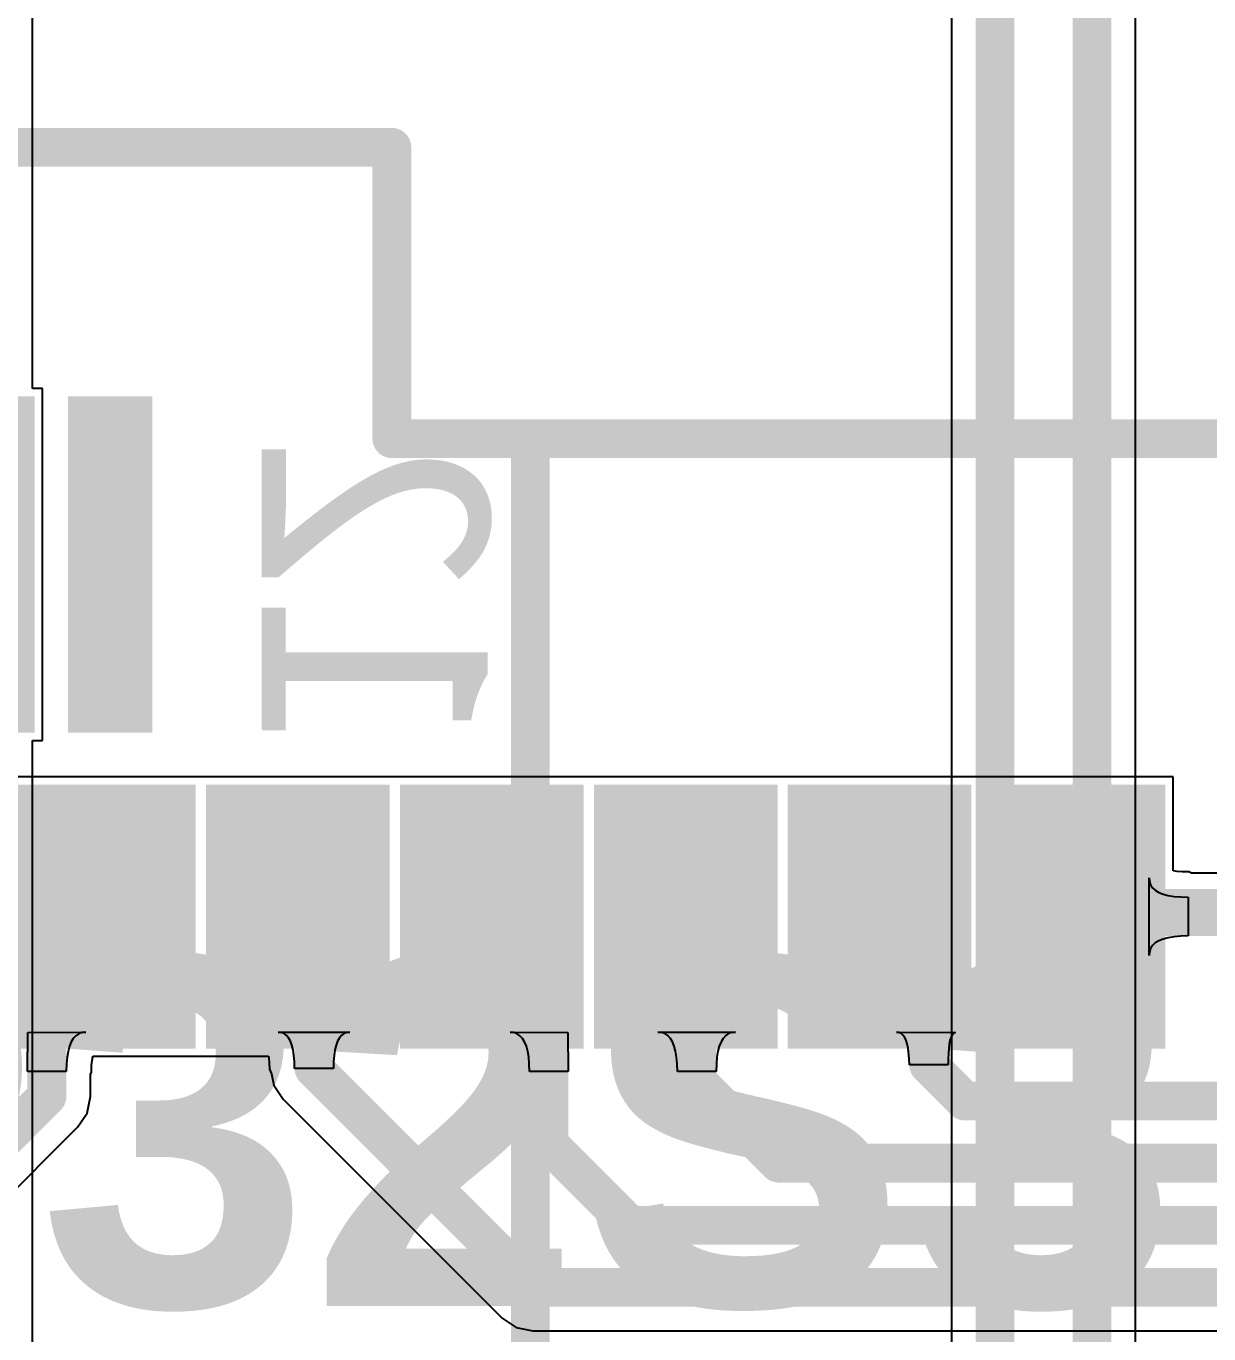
# Model space of a CAD drawing. Header units: millimetres. Extents: x 263 to 304.8, y 57.6 to 115.4.
# Drawn here: x 288.5 to 296.24, y 87.01 to 95.57 of the extents above; entities that cross this region are included whole.
import ezdxf

# ---------------------------------------------------------------- set-up
doc = ezdxf.new("R2010")
doc.units = ezdxf.units.MM
for name, color, linetype in [('BottomLayer', 5, 'Continuous'), ('BottomOverlay', 54, 'Continuous'), ('BottomPaste', 16, 'Continuous'), ('BottomSolder', 6, 'Continuous'), ('TopLayer', 1, 'Continuous'), ('TopOverlay', 2, 'Continuous'), ('TopPaste', 8, 'Continuous'), ('TopSolder', 216, 'Continuous')]:
    doc.layers.add(name, color=color, linetype=linetype)
doc.styles.add('Arial', font='arialbd.ttf', dxfattribs={"height": 0.2})

# ---------------------------------------------------------------- blocks, each defined once
blk = doc.blocks.new('ST7789V_12P___B_3')
at = {"layer": 'BottomLayer'}
blk.add_hatch(color=5, dxfattribs=at).paths.add_polyline_path([(-1.8258, -0.164), (0.1742, -0.164), (0.1742, -0.514), (-1.8258, -0.514)])
at = {"layer": 'BottomPaste'}
blk.add_hatch(color=16, dxfattribs=at).paths.add_polyline_path([(-1.8258, -0.164), (0.1742, -0.164), (0.1742, -0.514), (-1.8258, -0.514)])
at = {"layer": 'BottomSolder'}
for points in [[(-1.9274, 0.7076), (0.2758, 0.7076), (0.2758, 0.1544), (-1.9274, 0.1544)], [(-1.9274, -0.0624), (0.2758, -0.0624), (0.2758, -0.6156), (-1.9274, -0.6156)]]:
    blk.add_hatch(color=6, dxfattribs=at).paths.add_polyline_path(points)
at = {"layer": 'BottomOverlay', "const_width": 0.254}
for points in [[(1.905, 9.181), (1.905, -2.1824)], [(-0.0017, -2.1824), (1.905, -2.1824)], [(-0.0017, -2.1824), (-0.0017, -12.4824)], [(-13.0099, -3.0892), (-0.0017, -3.0892)]]:
    blk.add_lwpolyline(points, dxfattribs=at)
at = {"layer": 'BottomOverlay', "const_width": 0.127}
for points in [[(-0.0652, -2.1824, 1), (0.0618, -2.1824, 1)], [(-0.0652, -2.1824, 1), (0.0618, -2.1824, 1)], [(1.8415, -2.1824, 1), (1.9685, -2.1824, 1)], [(1.8415, -2.1824, 1), (1.9685, -2.1824, 1)], [(-0.0652, -3.0892, 1), (0.0618, -3.0892, 1)]]:
    blk.add_lwpolyline(points, format="xyb", close=True, dxfattribs=at)
at = {"layer": 'BottomOverlay', "text_generation_flag": 2}
blk.add_text('12', height=1.524, rotation=180, dxfattribs=at).set_placement((-2.045, -1.3298))
blk = doc.blocks.new('ESP32S3_WROOM_1_5')
at = {"layer": 'TopLayer'}
for points in [[(0.1604, -9.652), (0.1604, -8.128), (1.1604, -8.128), (1.1604, -9.652)], [(1.4304, -9.652), (1.4304, -8.128), (2.4304, -8.128), (2.4304, -9.652)], [(2.7004, -9.652), (2.7004, -8.128), (3.7004, -8.128), (3.7004, -9.652)], [(3.9704, -9.652), (3.9704, -8.128), (4.9704, -8.128), (4.9704, -9.652)], [(6.2379, -8.128), (6.2379, -9.652), (5.2379, -9.652), (5.2379, -8.128)], [(7.5079, -8.128), (7.5079, -9.652), (6.5079, -9.652), (6.5079, -8.128)]]:
    blk.add_hatch(color=1, dxfattribs=at).paths.add_polyline_path(points)
at = {"layer": 'TopPaste'}
for points in [[(0.1604, -9.652), (0.1604, -8.128), (1.1604, -8.128), (1.1604, -9.652)], [(1.4304, -9.652), (1.4304, -8.128), (2.4304, -8.128), (2.4304, -9.652)], [(2.7004, -9.652), (2.7004, -8.128), (3.7004, -8.128), (3.7004, -9.652)], [(3.9704, -9.652), (3.9704, -8.128), (4.9704, -8.128), (4.9704, -9.652)], [(6.2379, -8.128), (6.2379, -9.652), (5.2379, -9.652), (5.2379, -8.128)], [(7.5079, -8.128), (7.5079, -9.652), (6.5079, -9.652), (6.5079, -8.128)]]:
    blk.add_hatch(color=8, dxfattribs=at).paths.add_polyline_path(points)
at = {"layer": 'TopSolder'}
for points in [[(0.0588, -9.7536), (0.0588, -8.0264), (1.262, -8.0264), (1.262, -9.7536)], [(1.3288, -9.7536), (1.3288, -8.0264), (2.532, -8.0264), (2.532, -9.7536)], [(2.5988, -9.7536), (2.5988, -8.0264), (3.802, -8.0264), (3.802, -9.7536)], [(3.8688, -9.7536), (3.8688, -8.0264), (5.072, -8.0264), (5.072, -9.7536)], [(6.3395, -8.0264), (6.3395, -9.7536), (5.1363, -9.7536), (5.1363, -8.0264)], [(7.6095, -8.0264), (7.6095, -9.7536), (6.4063, -9.7536), (6.4063, -8.0264)]]:
    blk.add_hatch(color=216, dxfattribs=at).paths.add_polyline_path(points)
at = {"layer": 'TopOverlay', "const_width": 0.254}
blk.add_lwpolyline([(7.5125, -8.8375), (8.9875, -8.8375)], dxfattribs=at)
at = {"layer": 'TopOverlay', "const_width": 0.127}
blk.add_lwpolyline([(7.449, -8.8375, 1), (7.576, -8.8375, 1)], format="xyb", close=True, dxfattribs=at)

msp = doc.modelspace()

# ---------------------------------------------------------------- linework, layer by layer
at = {"layer": 'BottomLayer'}
for p, q in [((288.5437, 93.202), (288.5437, 105.3374)), ((294.5583, 103.2927), (294.5583, 81.9935)), ((295.7631, 81.5345), (295.7631, 102.2327)), ((288.6094, 93.202), (288.5437, 93.202)), ((288.6094, 90.8972), (288.6094, 93.202)), ((288.5437, 81.9093), (288.5437, 90.8972)), ((288.5437, 90.8972), (288.6094, 90.8972))]:
    msp.add_line(p, q, dxfattribs=at)
at = {"layer": 'BottomLayer', "const_width": 0.254}
for points in [[(294.8432, 81.5086), (294.8432, 103.7336)], [(295.4782, 81.0514), (295.4782, 102.7176)]]:
    msp.add_lwpolyline(points, dxfattribs=at)
at = {"layer": 'TopLayer'}
for p, q in [((289.6629, 90.6595), (284.5481, 90.6595)), ((290.8981, 90.6595), (289.6629, 90.6595)), ((289.6629, 90.6595), (289.6629, 90.6595)), ((292.2029, 90.6595), (290.8981, 90.6595)), ((290.8981, 90.6595), (290.8981, 90.6595)), ((293.4356, 90.6595), (292.2029, 90.6595)), ((292.2029, 90.6595), (292.2029, 90.6595)), ((294.7404, 90.6595), (293.4356, 90.6595)), ((293.4356, 90.6595), (293.4356, 90.6595)), ((296.0104, 90.6595), (294.7404, 90.6595)), ((294.7404, 90.6595), (294.7404, 90.6595)), ((296.0104, 90.0456), (296.0104, 90.6595)), ((296.0125, 90.045), (296.0104, 90.0456)), ((296.037, 90.041), (296.0125, 90.045)), ((295.8519, 89.4911), (295.8519, 89.9991)), ((295.8519, 89.9991), (295.8545, 89.975)), ((295.8545, 89.975), (295.8622, 89.9534)), ((296.0694, 90.0381), (296.037, 90.041)), ((296.1132, 90.037), (296.0694, 90.0381)), ((296.129, 90.03), (296.1132, 90.037)), ((298.5447, 90.03), (296.129, 90.03)), ((295.8622, 89.9534), (295.875, 89.9343)), ((295.875, 89.9343), (295.893, 89.9178)), ((295.893, 89.9178), (295.9162, 89.9038)), ((295.9162, 89.9038), (295.9444, 89.8924)), ((295.9444, 89.8924), (295.9779, 89.8835)), ((295.9779, 89.8835), (296.0164, 89.8772)), ((296.0164, 89.8772), (296.0601, 89.8734)), ((296.0601, 89.8734), (296.109, 89.8721)), ((296.109, 89.8721), (296.109, 89.6181)), ((296.109, 89.6181), (296.0601, 89.6168)), ((295.8622, 89.5368), (295.8545, 89.5152)), ((295.875, 89.5559), (295.8622, 89.5368)), ((295.893, 89.5724), (295.875, 89.5559)), ((295.9162, 89.5863), (295.893, 89.5724)), ((295.9444, 89.5978), (295.9162, 89.5863)), ((295.9779, 89.6067), (295.9444, 89.5978)), ((296.0164, 89.613), (295.9779, 89.6067)), ((296.0601, 89.6168), (296.0164, 89.613)), ((295.8545, 89.5152), (295.8519, 89.4911)), ((288.5105, 88.7321), (288.5135, 88.9861)), ((288.5135, 88.9861), (288.8915, 88.9892)), ((288.8102, 88.9476), (288.7962, 88.9244)), ((288.8267, 88.9656), (288.8102, 88.9476)), ((288.8458, 88.9786), (288.8267, 88.9656)), ((288.8674, 88.9864), (288.8458, 88.9786)), ((288.8915, 88.9892), (288.8674, 88.9864)), ((290.1714, 88.9868), (290.1508, 88.9892)), ((290.1508, 88.9892), (290.6213, 88.9892)), ((290.1898, 88.9797), (290.1714, 88.9868)), ((290.206, 88.9677), (290.1898, 88.9797)), ((290.2201, 88.9511), (290.206, 88.9677)), ((290.232, 88.9296), (290.2201, 88.9511)), ((290.552, 88.9511), (290.5401, 88.9296)), ((290.5661, 88.9677), (290.552, 88.9511)), ((290.5823, 88.9797), (290.5661, 88.9677)), ((290.6007, 88.9868), (290.5823, 88.9797)), ((290.6213, 88.9892), (290.6007, 88.9868)), ((291.6936, 88.9864), (291.6695, 88.9892)), ((291.6695, 88.9892), (292.0475, 88.9861)), ((291.7152, 88.9786), (291.6936, 88.9864)), ((291.7343, 88.9656), (291.7152, 88.9786)), ((291.7508, 88.9476), (291.7343, 88.9656)), ((291.7648, 88.9244), (291.7508, 88.9476)), ((292.0475, 88.9861), (292.0505, 88.7321)), ((292.662, 88.9866), (292.6378, 88.9892)), ((292.6378, 88.9892), (293.1458, 88.9892)), ((292.6835, 88.9789), (292.662, 88.9866)), ((292.7026, 88.9661), (292.6835, 88.9789)), ((292.7191, 88.9481), (292.7026, 88.9661)), ((292.7331, 88.9249), (292.7191, 88.9481)), ((293.0645, 88.9481), (293.0506, 88.9249)), ((293.0811, 88.9661), (293.0645, 88.9481)), ((293.1001, 88.9789), (293.0811, 88.9661)), ((293.1217, 88.9866), (293.1001, 88.9789)), ((293.1458, 88.9892), (293.1217, 88.9866)), ((294.2144, 88.9869), (294.1983, 88.9892)), ((294.1983, 88.9892), (294.585, 88.9861)), ((294.2288, 88.9804), (294.2144, 88.9869)), ((294.2415, 88.9696), (294.2288, 88.9804)), ((294.2525, 88.9545), (294.2415, 88.9696)), ((294.2619, 88.9351), (294.2525, 88.9545)), ((294.2695, 88.9115), (294.2619, 88.9351)), ((294.549, 88.9332), (294.5447, 88.9099)), ((294.5543, 88.9523), (294.549, 88.9332)), ((294.5605, 88.9671), (294.5543, 88.9523)), ((294.5677, 88.9777), (294.5605, 88.9671)), ((294.5759, 88.984), (294.5677, 88.9777)), ((294.585, 88.9861), (294.5759, 88.984)), ((288.7759, 88.8628), (288.7696, 88.8244)), ((288.7848, 88.8962), (288.7759, 88.8628)), ((288.7962, 88.9244), (288.7848, 88.8962)), ((290.2417, 88.9034), (290.232, 88.9296)), ((290.2493, 88.8724), (290.2417, 88.9034)), ((290.2547, 88.8367), (290.2493, 88.8724)), ((290.5228, 88.8724), (290.5174, 88.8367)), ((290.5304, 88.9034), (290.5228, 88.8724)), ((290.5401, 88.9296), (290.5304, 88.9034)), ((291.7762, 88.8962), (291.7648, 88.9244)), ((291.7851, 88.8628), (291.7762, 88.8962)), ((291.7914, 88.8244), (291.7851, 88.8628)), ((292.7445, 88.8967), (292.7331, 88.9249)), ((292.7534, 88.8632), (292.7445, 88.8967)), ((292.7597, 88.8247), (292.7534, 88.8632)), ((293.0303, 88.8632), (293.0239, 88.8247)), ((293.0391, 88.8967), (293.0303, 88.8632)), ((293.0506, 88.9249), (293.0391, 88.8967)), ((294.2754, 88.8836), (294.2695, 88.9115)), ((294.2822, 88.815), (294.2754, 88.8836)), ((294.5414, 88.8824), (294.5375, 88.8146)), ((294.5447, 88.9099), (294.5414, 88.8824)), ((288.7658, 88.7808), (288.7645, 88.7321)), ((288.7696, 88.8244), (288.7658, 88.7808)), ((288.9294, 88.7278), (288.9305, 88.7715)), ((288.9305, 88.7715), (288.9334, 88.8037)), ((288.9334, 88.8037), (288.9374, 88.828)), ((288.9374, 88.828), (288.9381, 88.8307)), ((288.9381, 88.8307), (289.6281, 88.8307)), ((289.6281, 88.8307), (289.6281, 88.8307)), ((289.6281, 88.8307), (290.0888, 88.8307)), ((290.0888, 88.8307), (290.0908, 88.8177)), ((290.0908, 88.8177), (290.0932, 88.7876)), ((290.0932, 88.7876), (290.0942, 88.7469)), ((290.258, 88.7962), (290.2547, 88.8367)), ((290.2591, 88.7509), (290.258, 88.7962)), ((290.5141, 88.7962), (290.5131, 88.7509)), ((290.5174, 88.8367), (290.5141, 88.7962)), ((291.7952, 88.7808), (291.7914, 88.8244)), ((291.7965, 88.7321), (291.7952, 88.7808)), ((292.7636, 88.781), (292.7597, 88.8247)), ((292.7648, 88.7321), (292.7636, 88.781)), ((293.0201, 88.781), (293.0188, 88.7321)), ((293.0239, 88.8247), (293.0201, 88.781)), ((294.2831, 88.7743), (294.2822, 88.815)), ((294.5371, 88.7743), (294.2831, 88.7743)), ((294.5375, 88.8146), (294.5371, 88.7743)), ((288.7645, 88.7321), (288.5105, 88.7321)), ((288.9224, 88.7121), (288.9294, 88.7278)), ((288.9224, 88.5677), (288.9224, 88.7121)), ((290.0942, 88.7469), (290.1084, 88.7149)), ((290.1084, 88.7149), (290.1229, 88.6419)), ((290.5131, 88.7509), (290.2591, 88.7509)), ((292.0505, 88.7321), (291.7965, 88.7321)), ((293.0188, 88.7321), (292.7648, 88.7321)), ((290.1229, 88.6419), (290.1846, 88.5495)), ((288.9007, 88.4586), (288.9224, 88.5677)), ((288.9224, 88.5677), (288.9224, 88.5677)), ((290.1846, 88.5495), (291.6171, 87.117)), ((288.8389, 88.3662), (288.9007, 88.4586)), ((287.9612, 87.4884), (288.8389, 88.3662)), ((288.8389, 88.3662), (288.8389, 88.3662)), ((291.6171, 87.117), (291.6171, 87.117)), ((291.6171, 87.117), (291.7095, 87.0553)), ((291.7095, 87.0553), (291.8185, 87.0336)), ((291.8185, 87.0336), (291.8185, 87.0336)), ((291.8185, 87.0336), (297.2117, 87.0336))]:
    msp.add_line(p, q, dxfattribs=at)
at = {"layer": 'TopLayer', "const_width": 0.254}
for points in [[(288.6375, 89.3721), (289.0105, 89.7451)], [(290.2805, 89.7451), (290.3861, 89.6395)], [(291.5505, 89.7451), (291.9235, 89.3721)], [(292.8205, 89.7451), (292.8918, 89.6738)], [(292.8918, 88.6676), (292.8918, 89.6738)], [(294.088, 89.7451), (294.4101, 89.423)], [(295.358, 89.7451), (298.5447, 89.7451)], [(290.3861, 88.7509), (290.3861, 89.6395)], [(294.4101, 88.7743), (294.4101, 89.423)], [(288.6375, 88.5677), (288.6375, 89.3721)], [(291.9235, 88.2567), (291.9235, 89.3721)], [(290.3861, 88.7509), (291.8185, 87.3184)], [(294.4101, 88.7743), (294.6468, 88.5376)], [(292.8918, 88.6676), (293.4282, 88.1312)], [(287.7597, 87.6899), (288.6375, 88.5677)], [(294.6468, 88.5376), (298.3298, 88.5376)], [(291.9235, 88.2567), (292.4554, 87.7248)], [(293.4282, 88.1312), (297.9996, 88.1312)], [(292.4554, 87.7248), (297.6341, 87.7248)], [(291.8185, 87.3184), (297.3297, 87.3184)]]:
    msp.add_lwpolyline(points, dxfattribs=at)
at = {"layer": 'TopLayer', "const_width": 0.127}
for points in [[(288.947, 89.7451, 1), (289.074, 89.7451, 1)], [(290.217, 89.7451, 1), (290.344, 89.7451, 1)], [(291.487, 89.7451, 1), (291.614, 89.7451, 1)], [(292.757, 89.7451, 1), (292.884, 89.7451, 1)], [(292.8283, 89.6738, 1), (292.9553, 89.6738, 1)], [(292.8283, 89.6738, 1), (292.9553, 89.6738, 1)], [(294.0245, 89.7451, 1), (294.1515, 89.7451, 1)], [(295.2945, 89.7451, 1), (295.4215, 89.7451, 1)], [(290.3226, 89.6395, 1), (290.4496, 89.6395, 1)], [(290.3226, 89.6395, 1), (290.4496, 89.6395, 1)], [(294.3466, 89.423, 1), (294.4736, 89.423, 1)], [(294.3466, 89.423, 1), (294.4736, 89.423, 1)], [(288.574, 89.3721, 1), (288.701, 89.3721, 1)], [(288.574, 89.3721, 1), (288.701, 89.3721, 1)], [(291.86, 89.3721, 1), (291.987, 89.3721, 1)], [(291.86, 89.3721, 1), (291.987, 89.3721, 1)], [(290.3226, 88.7509, 1), (290.4496, 88.7509, 1)], [(290.3226, 88.7509, 1), (290.4496, 88.7509, 1)], [(294.3466, 88.7743, 1), (294.4736, 88.7743, 1)], [(294.3466, 88.7743, 1), (294.4736, 88.7743, 1)], [(292.8283, 88.6676, 1), (292.9553, 88.6676, 1)], [(292.8283, 88.6676, 1), (292.9553, 88.6676, 1)], [(288.574, 88.5677, 1), (288.701, 88.5677, 1)], [(288.574, 88.5677, 1), (288.701, 88.5677, 1)], [(294.5833, 88.5376, 1), (294.7103, 88.5376, 1)], [(294.5833, 88.5376, 1), (294.7103, 88.5376, 1)], [(291.86, 88.2567, 1), (291.987, 88.2567, 1)], [(291.86, 88.2567, 1), (291.987, 88.2567, 1)], [(293.3647, 88.1312, 1), (293.4917, 88.1312, 1)], [(293.3647, 88.1312, 1), (293.4917, 88.1312, 1)], [(292.3919, 87.7248, 1), (292.5189, 87.7248, 1)], [(292.3919, 87.7248, 1), (292.5189, 87.7248, 1)], [(291.755, 87.3184, 1), (291.882, 87.3184, 1)], [(291.755, 87.3184, 1), (291.882, 87.3184, 1)]]:
    msp.add_lwpolyline(points, format="xyb", close=True, dxfattribs=at)

# ---------------------------------------------------------------- block references
msp.add_blockref('ESP32S3_WROOM_1_5', (288.3501, 98.6351))
at = {"rotation": 90}
msp.add_blockref('ST7789V_12P___B_3', (288.713, 92.8754), dxfattribs=at)

# ---------------------------------------------------------------- texts
at = {"layer": 'TopOverlay', "style": 'Arial'}
msp.add_text('ESP32S3_SP', height=2.286, rotation=360, dxfattribs=at).set_placement((282.194, 87.1959))

doc.saveas('drawing.dxf')
